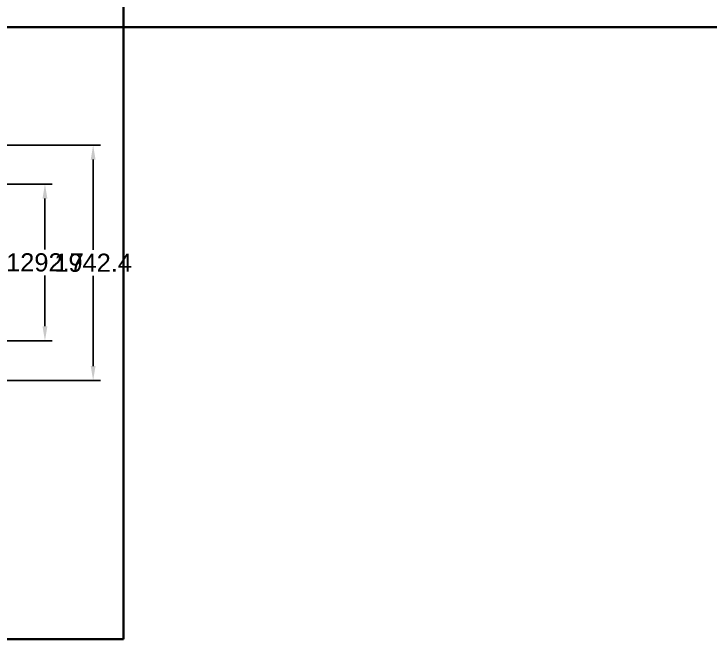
# Model space of a CAD drawing. Header units: millimetres. Extents: x 840 to 45745, y -146 to 13913.
# Drawn here: x 31380 to 37121, y 565 to 5721 of the extents above; entities that cross this region are included whole.
import ezdxf

# ---------------------------------------------------------------- set-up
doc = ezdxf.new("R2010")
doc.units = ezdxf.units.MM
doc.layers.add('drawing', color=7, linetype='Continuous', lineweight=30)
doc.layers.add('New DIM', color=7, linetype='Continuous', lineweight=30)
doc.styles.get("Standard").update_dxf_attribs({"font": 'arial.ttf'})
doc.dimstyles.new('000001211E731208', dxfattribs={"dimscale": 30, "dimtxt": 5, "dimasz": 4, "dimexe": 2, "dimexo": 4, "dimgap": 1, "dimtad": 1, "dimtih": 1, "dimtoh": 1, "dimdec": 1, "dimdsep": 46, "dimtxsty": 'Standard', "dimcen": 2, "dimclrd": 1, "dimclre": 134, "dimadec": 1, "dimazin": 2, "dimtfac": 1, "dimtdec": 1, "dimtofl": 0, "dimtmove": 0, "dimatfit": 3, "dimfxl": 1, "dimtolj": 1, "dimtzin": 0, "dimarcsym": 0})

# ---------------------------------------------------------------- blocks, each defined once
blk = doc.blocks.new('*D9')
at = {"layer": 'Defpoints', "color": 0, "transparency": 16777216}
for p in [(27914.7, 4317.4), (27914.7, 3024.6), (31635.8, 3024.6)]:
    blk.add_point(p, dxfattribs=at)
at = {"layer": 'New DIM', "color": 134, "linetype": 'ByBlock', "lineweight": -2, "transparency": 16777216}
for p, q in [((28034.7, 4317.4), (31695.8, 4317.4)), ((28034.7, 3024.6), (31695.8, 3024.6))]:
    blk.add_line(p, q, dxfattribs=at)
at = {"layer": 'New DIM', "color": 1, "linetype": 'ByBlock', "lineweight": -2, "transparency": 16777216}
for p, q in [((31635.8, 4197.4), (31635.8, 3777.6)), ((31635.8, 3144.6), (31635.8, 3564.4))]:
    blk.add_line(p, q, dxfattribs=at)
at = {"layer": 'New DIM', "color": 1, "transparency": 16777216}
for points in [[(31615.8, 4197.4), (31655.8, 4197.4), (31635.8, 4317.4)], [(31615.8, 3144.6), (31655.8, 3144.6), (31635.8, 3024.6)]]:
    blk.add_solid(points, dxfattribs=at)
at = {"layer": 'New DIM', "color": 0, "transparency": 16777216, "insert": (31635.8, 3671), "char_height": 150, "attachment_point": 5}
blk.add_mtext('\\A1;1292.7', dxfattribs=at)
blk = doc.blocks.new('*D11')
at = {"layer": 'Defpoints', "color": 0, "transparency": 16777216}
for p in [(26999.4, 4639.1), (26999.4, 2696.7), (32033.2, 2696.7)]:
    blk.add_point(p, dxfattribs=at)
at = {"layer": 'New DIM', "color": 134, "linetype": 'ByBlock', "lineweight": -2, "transparency": 16777216}
for p, q in [((27119.4, 4639.1), (32093.2, 4639.1)), ((27119.4, 2696.7), (32093.2, 2696.7))]:
    blk.add_line(p, q, dxfattribs=at)
at = {"layer": 'New DIM', "color": 1, "linetype": 'ByBlock', "lineweight": -2, "transparency": 16777216}
for p, q in [((32033.2, 4519.1), (32033.2, 3774.5)), ((32033.2, 2816.7), (32033.2, 3561.3))]:
    blk.add_line(p, q, dxfattribs=at)
at = {"layer": 'New DIM', "color": 1, "transparency": 16777216}
for points in [[(32013.2, 4519.1), (32053.2, 4519.1), (32033.2, 4639.1)], [(32013.2, 2816.7), (32053.2, 2816.7), (32033.2, 2696.7)]]:
    blk.add_solid(points, dxfattribs=at)
at = {"layer": 'New DIM', "color": 0, "transparency": 16777216, "insert": (32033.2, 3667.9), "char_height": 150, "attachment_point": 5}
blk.add_mtext('\\A1;1942.4', dxfattribs=at)

msp = doc.modelspace()

# ---------------------------------------------------------------- linework, layer by layer
at = {"layer": 'drawing'}
for p, q in [((32284.64, 6225.41), (32284.64, 565.01)), ((30826.07, 5610.83), (37799.4, 5610.83)), ((31474.32, 5610.83), (30826.07, 5610.83)), ((32284.64, 565.01), (20039.75, 565.01))]:
    msp.add_line(p, q, dxfattribs=at)

# ---------------------------------------------------------------- dimensions: what is measured, and where the dimension line sits
at = {"layer": 'New DIM'}
for base, p1, p2, picture, middle in [((32033.19, 2696.68), (26999.4, 4639.08), (26999.4, 2696.68), '*D11', (32033.19, 3667.88)), ((31635.78, 3024.62), (27914.71, 4317.35), (27914.71, 3024.62), '*D9', (31635.78, 3670.98))]:
    dim = msp.add_linear_dim(base=base, p1=p1, p2=p2, angle=90, dimstyle='000001211E731208', dxfattribs=at)
    dim.commit()
    dim.dimension.update_dxf_attribs({"geometry": picture, "text_midpoint": middle})

doc.saveas('drawing.dxf')
